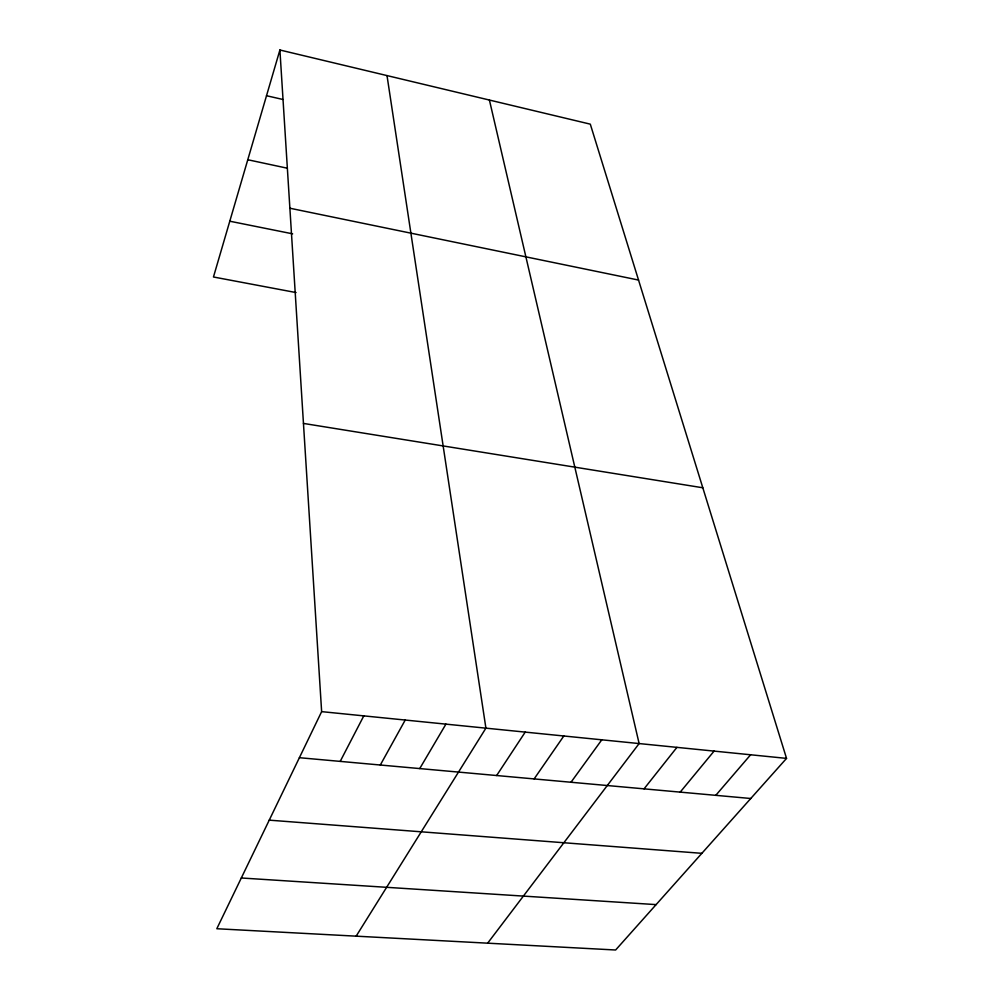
<?xml version="1.0" encoding="UTF-8"?>
<svg xmlns="http://www.w3.org/2000/svg" width="1000" height="1000" viewBox="0 0 1000 1000"><rect width="100%" height="100%" fill="white"/><g stroke="black" fill="none" stroke-linecap="round" stroke-linejoin="round"><path stroke-width="1.5" d="M279.9 50L321.637 711.637L216.812 928.737L615.625 950L786.538 758.388L590.3 124.15L279.9 50L213.463 276.988L296.075 292.562M340.2 761.388L363.8 715.875M380.312 765.013L405.225 720.037M419.738 768.575L445.925 724.137M356.15 936.162L485.913 728.15L387.013 75.588M496.637 775.525L525.212 732.113M534.125 778.913L563.825 735.987M571 782.25L601.8 739.812M487.65 943.175L639.125 743.562L489.412 100.05M644.05 788.85L676.925 747.362M680.212 792.113L714.087 751.1M715.775 795.337L750.625 754.775M241.312 877.987L656.112 904.613M269.237 820.15L701.862 853.325M299.387 757.7L750.775 798.5M321.637 711.637L786.538 758.388M303.45 423.425L702.8 487.775M229.788 221.213L292.638 233.837M289.875 208.225L638.538 280.062M247.775 159.738L287.162 168.175M266.512 95.725L282.812 99.45"/></g></svg>
